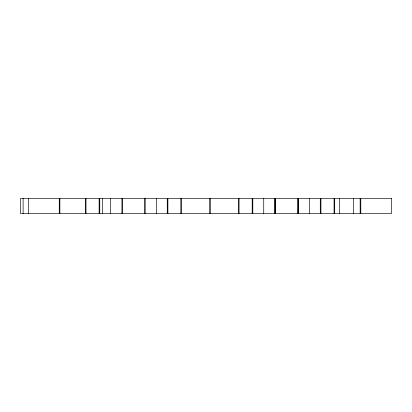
<?xml version="1.0" encoding="UTF-8"?>
<svg xmlns="http://www.w3.org/2000/svg" width="412" height="412" viewBox="0 0 412 412"><rect width="100%" height="100%" fill="white"/><g stroke="black" fill="none" stroke-linecap="round" stroke-linejoin="round"><path stroke-width="0.62" d="M360.809 198.352L360.809 213.648M360.129 198.352L360.181 213.648M353.542 198.352L353.542 213.648M339.467 198.352L339.467 213.648M334.699 198.352L334.714 213.648M334.07 198.352L334.07 213.648M320.943 198.352L320.943 213.648M320.284 198.352L320.284 213.648M309.391 198.352L309.391 213.648M297.593 198.352L297.593 213.648M275.597 198.352L275.597 213.648M275.525 198.352L275.525 213.648M274.933 198.352L274.933 213.648M274.871 198.352L274.871 213.648M263.732 198.352L263.732 213.648M252.808 198.352L252.808 213.648M252.18 198.352L252.18 213.648M239.048 198.352L239.048 213.648M238.373 198.352L238.373 213.648M210.347 198.352L210.347 213.648M209.646 198.352L209.646 213.648M181.62 198.352L181.62 213.648M180.837 198.352L180.837 213.648M167.89 198.352L167.89 213.648M167.257 198.352L167.257 213.648M156.333 198.352L156.333 213.648M145.194 198.352L145.194 213.648M144.566 198.352L144.566 213.648M122.472 198.352L122.472 213.648M121.931 198.352L121.931 213.648M110.679 198.352L110.679 213.648M102.32 198.352L102.32 213.648M99.755 198.352L99.755 213.648M99.127 198.352L99.127 213.648M85.995 198.352L85.995 213.648M85.341 198.352L85.341 213.648M59.884 198.352L59.884 213.648M59.256 198.352L59.256 213.648M28.567 198.352L28.567 213.648M23.103 198.352L23.103 213.648M391.4 198.352L20.6 198.352L20.6 213.648L391.4 213.648L391.4 198.352M298.273 213.648L298.273 198.352L298.221 213.648"/></g></svg>
